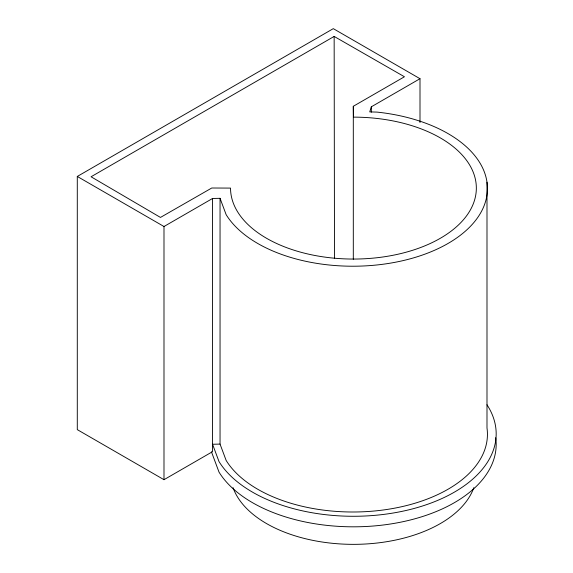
<?xml version="1.0" encoding="UTF-8"?>
<svg xmlns="http://www.w3.org/2000/svg" width="573" height="573" viewBox="0 0 573 573"><rect width="100%" height="100%" fill="white"/><g stroke="black" fill="none" stroke-linecap="round" stroke-linejoin="round"><path stroke-width="0.86" d="M420.002 122.543L420.002 78.709L371.34 106.8L369.743 111.893L377.02 112.1A134.569 77.692 0 0 1 455.442 238.819A134.569 77.692 0 0 1 226.149 214.667L220.046 198.315L212.547 198.48L163.993 226.514L77.291 176.455L77.291 429.635L163.993 479.694L212.547 451.66L212.547 198.48M77.291 176.455L333.3 28.65L420.002 78.709M334.152 36.428L91.064 176.771L160.461 217.432L211.759 188.008L230.532 188.094A122.901 70.959 0 0 0 353.441 259.053A122.901 70.959 0 0 0 476.342 188.094A122.901 70.959 0 0 0 353.441 117.136L353.305 106.284L404.445 76.761L334.152 36.428L334.496 258.308M486.993 182.214L486.993 427.995A134.569 77.692 0 0 1 381.217 510.257A134.569 77.692 0 0 1 226.149 460.448L220.046 444.096L212.547 444.254L219.022 461.602A142.741 82.412 0 0 0 402.669 511.223A142.741 82.412 0 0 0 486.978 404.76M211.451 451.839L219.022 472.131A142.741 82.412 0 0 0 383.509 524.968A142.741 82.412 0 0 0 495.709 437.708M371.34 106.8L371.34 112.165M353.305 106.284L353.305 259.297M220.046 198.315L220.046 444.096M163.993 226.514L163.993 479.694M473.828 487.666A122.901 70.959 0 0 1 353.441 544.35A122.901 70.959 0 0 1 233.046 487.666"/></g></svg>
